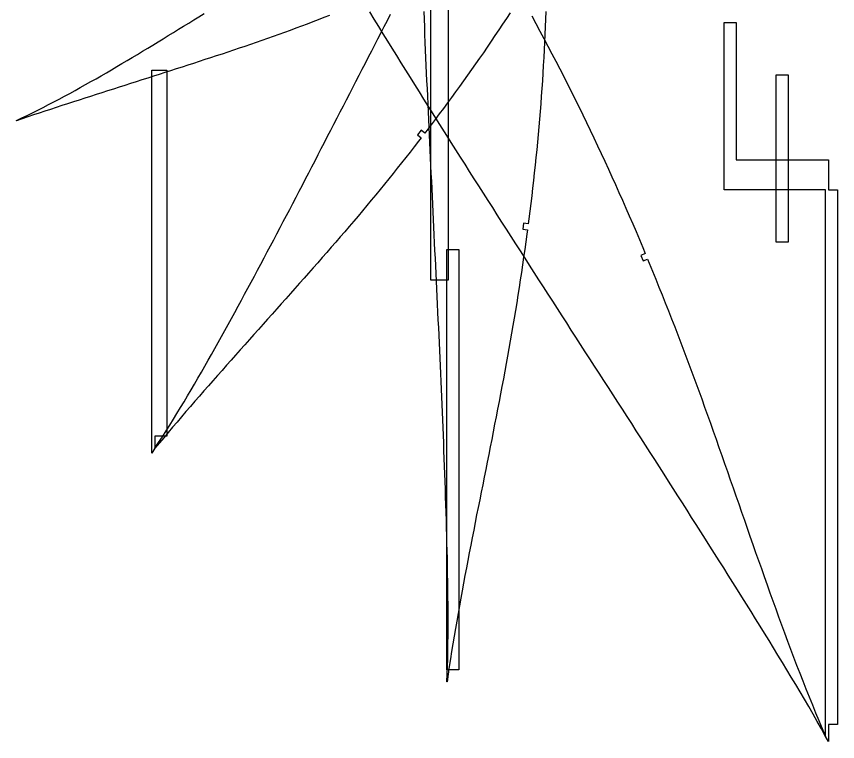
# Model space of a CAD drawing. Header units: metres. Extents: x -392 to 295, y -1011 to 85.
# Drawn here: x -392 to 295, y -1011 to -405 of the extents above; entities that cross this region are included whole.
import ezdxf

# ---------------------------------------------------------------- set-up
doc = ezdxf.new("R2010")
doc.units = ezdxf.units.M
for name, color, linetype in [('JIG_OUTLINE', 5, 'Continuous'), ('OUTLINE', 7, 'Continuous'), ('RIB_OUTLINE', 7, 'Continuous')]:
    doc.layers.add(name, color=color, linetype=linetype)

msp = doc.modelspace()

# ---------------------------------------------------------------- linework, layer by layer
at = {"layer": 'JIG_OUTLINE'}
for points in [[(210, -525), (287.28, -525), (287.28, -550), (294.78, -550), (294.78, -996.98), (287.28, -996.98), (287.28, -1011.31), (284.78, -1006.98), (284.78, -996.98), (284.78, -550), (210, -550), (200, -550), (200, -410), (210, -410), (210, -525)], [(-275.87, -765.91), (-278.37, -770.24), (-278.37, -450), (-275.87, -450), (-265.87, -450), (-265.87, -755.91), (-275.87, -755.91), (-275.87, -765.91)], [(-31.75, -951.33), (-31.75, -600), (-21.75, -600), (-21.75, -951.33), (-31.75, -951.33)]]:
    msp.add_lwpolyline(points, close=True, dxfattribs=at)
at = {"layer": 'OUTLINE'}
for points in [[(-30.75, -625.61), (-40.75, -625.61), (-45.08, -625.61), (-45.08, -347.01), (-40.75, -349.51), (-40.75, -339.51), (-30.75, -339.51), (-30.75, -625.61)], [(253.47, -568.75), (253.47, -593.75), (243.47, -593.75), (243.47, -453.75), (253.47, -453.75), (253.47, -568.75)]]:
    msp.add_lwpolyline(points, close=True, dxfattribs=at)
at = {"layer": 'RIB_OUTLINE'}
for points in [[(-129.87, -404.13), (-134.55, -405.96), (-139.24, -407.78), (-143.92, -409.61), (-148.62, -411.4), (-153.32, -413.17), (-158.04, -414.91), (-162.76, -416.64), (-167.48, -418.37), (-172.2, -420.09), (-176.93, -421.8), (-181.66, -423.48), (-186.41, -425.13), (-191.16, -426.77), (-195.91, -428.4), (-200.67, -430.03), (-205.43, -431.64), (-210.2, -433.24), (-214.96, -434.85), (-219.72, -436.45), (-224.49, -438.02), (-229.27, -439.57), (-234.05, -441.14), (-238.82, -442.7), (-243.6, -444.27), (-248.37, -445.85), (-253.15, -447.38), (-257.94, -448.9), (-262.72, -450.42), (-267.5, -451.98), (-272.28, -453.52), (-277.07, -455.04), (-281.86, -456.54), (-286.65, -458.07), (-291.42, -459.62), (-296.21, -461.15), (-301, -462.65), (-305.78, -464.17), (-310.56, -465.72), (-315.34, -467.26), (-320.11, -468.8), (-324.9, -470.32), (-329.67, -471.86), (-334.44, -473.42), (-339.22, -474.94), (-343.98, -476.5), (-348.75, -478.06), (-353.52, -479.59), (-358.28, -481.13), (-363.03, -482.72), (-367.78, -484.26), (-372.54, -485.79), (-377.27, -487.41), (-382.01, -488.99), (-386.75, -490.57), (-391.48, -492.18), (-391.57, -492.02), (-391.57, -492.02), (-387.03, -489.92), (-382.52, -487.76), (-378.03, -485.56), (-373.54, -483.34), (-369.09, -481.06), (-364.64, -478.74), (-360.2, -476.43), (-355.77, -474.08), (-351.36, -471.7), (-346.95, -469.32), (-342.55, -466.92), (-338.16, -464.49), (-333.79, -462.01), (-329.43, -459.53), (-325.05, -457.08), (-320.69, -454.6), (-316.34, -452.09), (-312.02, -449.53), (-307.7, -446.97), (-303.37, -444.41), (-299.03, -441.89), (-294.71, -439.32), (-290.41, -436.73), (-286.12, -434.11), (-281.82, -431.5), (-277.52, -428.91), (-273.21, -426.33), (-268.91, -423.73), (-264.64, -421.08), (-260.37, -418.42), (-256.11, -415.77), (-251.81, -413.16), (-247.52, -410.54), (-243.23, -407.92), (-238.97, -405.27), (-234.72, -402.58)], [(21.09, -401.94), (17.94, -406.73), (14.77, -411.52), (11.59, -416.3), (8.4, -421.07), (5.2, -425.83), (1.98, -430.58), (-1.27, -435.31), (-4.54, -440.03), (-7.82, -444.74), (-11.12, -449.43), (-14.43, -454.12), (-17.76, -458.79), (-21.1, -463.46), (-24.46, -468.11), (-27.84, -472.75), (-31.24, -477.37), (-34.66, -481.98), (-38.09, -486.58), (-41.54, -491.17), (-45, -495.74), (-48.48, -500.31), (-50.16, -502.51), (-53.33, -500.08), (-56.38, -504.04), (-53.21, -506.48), (-55.47, -509.41), (-58.99, -513.94), (-62.54, -518.45), (-66.09, -522.96), (-69.66, -527.45), (-73.23, -531.94), (-76.81, -536.43), (-80.4, -540.91), (-84.01, -545.37), (-87.64, -549.82), (-91.29, -554.24), (-94.94, -558.66), (-98.61, -563.08), (-102.28, -567.49), (-105.97, -571.88), (-109.68, -576.26), (-113.41, -580.62), (-117.15, -584.97), (-120.89, -589.32), (-124.64, -593.66), (-128.41, -597.99), (-132.18, -602.31), (-135.95, -606.64), (-139.73, -610.95), (-143.52, -615.26), (-147.33, -619.55), (-151.13, -623.85), (-154.93, -628.15), (-158.73, -632.45), (-162.52, -636.75), (-166.34, -641.03), (-170.17, -645.3), (-173.99, -649.57), (-177.8, -653.87), (-181.61, -658.15), (-185.44, -662.42), (-189.27, -666.69), (-193.09, -670.96), (-196.89, -675.26), (-200.71, -679.54), (-204.53, -683.81), (-208.35, -688.09), (-212.14, -692.38), (-215.94, -696.68), (-219.73, -700.97), (-223.54, -705.26), (-227.32, -709.56), (-231.09, -713.88), (-234.87, -718.18), (-238.64, -722.5), (-242.39, -726.82), (-246.15, -731.13), (-249.9, -735.45), (-253.61, -739.81), (-257.34, -744.14), (-261.06, -748.47), (-264.74, -752.85), (-268.42, -757.22), (-272.1, -761.59), (-275.75, -765.97), (-275.87, -765.91), (-275.87, -765.91), (-272.69, -761.16), (-269.56, -756.37), (-266.47, -751.56), (-263.41, -746.73), (-260.39, -741.87), (-257.41, -736.99), (-254.43, -732.1), (-251.47, -727.2), (-248.54, -722.28), (-245.62, -717.35), (-242.71, -712.42), (-239.83, -707.47), (-236.98, -702.49), (-234.14, -697.51), (-231.29, -692.54), (-228.45, -687.57), (-225.64, -682.57), (-222.86, -677.55), (-220.09, -672.53), (-217.32, -667.51), (-214.52, -662.5), (-211.76, -657.48), (-209.02, -652.44), (-206.3, -647.39), (-203.57, -642.34), (-200.83, -637.3), (-198.08, -632.27), (-195.36, -627.22), (-192.67, -622.15), (-189.98, -617.08), (-187.29, -612.01), (-184.57, -606.96), (-181.85, -601.91), (-179.14, -596.85), (-176.46, -591.78), (-173.79, -586.7), (-171.14, -581.61), (-168.48, -576.52), (-165.8, -571.45), (-163.12, -566.38), (-160.45, -561.3), (-157.8, -556.21), (-155.17, -551.11), (-152.55, -546), (-149.92, -540.9), (-147.28, -535.81), (-144.62, -530.72), (-141.98, -525.63), (-139.35, -520.53), (-136.74, -515.42), (-134.13, -510.31), (-131.51, -505.2), (-128.88, -500.1), (-126.22, -495.02), (-123.56, -489.93), (-120.92, -484.84), (-118.28, -479.74), (-115.65, -474.64), (-113.03, -469.53), (-110.41, -464.43), (-107.79, -459.32), (-105.15, -454.23), (-102.51, -449.13), (-99.88, -444.03), (-97.25, -438.93), (-94.63, -433.83), (-92.01, -428.72), (-89.4, -423.61), (-86.78, -418.5), (-84.16, -413.4), (-81.52, -408.3), (-78.88, -403.21)], [(39.14, -404.64), (42.57, -410.91), (45.98, -417.21), (49.36, -423.51), (52.72, -429.83), (56.05, -436.17), (59.35, -442.52), (62.64, -448.88), (65.9, -455.25), (69.13, -461.63), (72.34, -468.03), (75.53, -474.44), (78.69, -480.86), (81.84, -487.29), (84.96, -493.72), (88.06, -500.17), (91.14, -506.64), (94.19, -513.11), (97.23, -519.59), (100.25, -526.08), (103.24, -532.58), (106.21, -539.09), (109.16, -545.61), (112.08, -552.15), (114.98, -558.69), (117.85, -565.24), (120.71, -571.81), (123.55, -578.38), (126.36, -584.96), (129.16, -591.55), (131.93, -598.14), (134.08, -603.29), (130.38, -604.82), (132.29, -609.44), (135.99, -607.91), (137.41, -611.36), (140.12, -617.99), (142.82, -624.62), (145.5, -631.25), (148.16, -637.9), (150.81, -644.55), (153.43, -651.2), (156.05, -657.87), (158.65, -664.53), (161.24, -671.21), (163.81, -677.88), (166.36, -684.57), (168.88, -691.27), (171.39, -697.97), (173.88, -704.68), (176.35, -711.4), (178.79, -718.13), (181.23, -724.86), (183.66, -731.59), (186.07, -738.33), (188.47, -745.07), (190.86, -751.82), (193.24, -758.56), (195.62, -765.31), (197.99, -772.07), (200.36, -778.82), (202.72, -785.58), (205.09, -792.33), (207.45, -799.09), (209.81, -805.84), (212.16, -812.6), (214.51, -819.36), (216.87, -826.12), (219.22, -832.88), (221.58, -839.63), (223.95, -846.39), (226.31, -853.15), (228.68, -859.9), (231.06, -866.65), (233.44, -873.4), (235.84, -880.14), (238.24, -886.88), (240.65, -893.62), (243.08, -900.35), (245.52, -907.08), (247.97, -913.8), (250.44, -920.52), (252.94, -927.23), (255.45, -933.93), (257.98, -940.63), (260.53, -947.31), (263.11, -953.99), (265.72, -960.65), (268.35, -967.31), (271.02, -973.95), (273.72, -980.58), (276.45, -987.19), (279.2, -993.8), (281.99, -1000.39), (284.78, -1006.98), (281.33, -1000.71), (281.33, -1000.71), (277.84, -994.46), (274.29, -988.25), (270.69, -982.06), (267.07, -975.89), (263.42, -969.73), (259.76, -963.58), (256.09, -957.44), (252.4, -951.31), (248.69, -945.18), (244.97, -939.07), (241.24, -932.96), (237.49, -926.87), (233.74, -920.77), (229.97, -914.69), (226.2, -908.61), (222.42, -902.53), (218.63, -896.46), (214.83, -890.39), (211.03, -884.33), (207.23, -878.26), (203.42, -872.21), (199.6, -866.15), (195.79, -860.1), (191.96, -854.05), (188.14, -848), (184.31, -841.95), (180.47, -835.91), (176.64, -829.87), (172.8, -823.83), (168.96, -817.79), (165.12, -811.75), (161.27, -805.71), (157.42, -799.68), (153.58, -793.64), (149.73, -787.61), (145.87, -781.58), (142.02, -775.55), (138.16, -769.52), (134.29, -763.5), (130.42, -757.48), (126.55, -751.46), (122.68, -745.44), (118.8, -739.43), (114.91, -733.42), (111.02, -727.41), (107.13, -721.4), (103.24, -715.4), (99.35, -709.39), (95.46, -703.38), (91.57, -697.38), (87.68, -691.37), (83.82, -685.34), (79.95, -679.32), (76.08, -673.3), (72.22, -667.28), (68.35, -661.25), (64.48, -655.23), (60.61, -649.21), (56.75, -643.19), (52.88, -637.17), (49.01, -631.15), (45.14, -625.13), (41.27, -619.11), (37.4, -613.09), (33.53, -607.07), (29.66, -601.05), (25.79, -595.02), (21.93, -589), (18.07, -582.97), (14.21, -576.94), (10.36, -570.91), (6.51, -564.88), (2.65, -558.85), (-1.19, -552.82), (-5.04, -546.78), (-8.89, -540.75), (-12.73, -534.71), (-16.57, -528.67), (-20.4, -522.62), (-24.23, -516.58), (-28.06, -510.53), (-31.88, -504.48), (-35.7, -498.43), (-39.52, -492.37), (-43.33, -486.32), (-47.14, -480.26), (-50.94, -474.19), (-54.74, -468.13), (-58.53, -462.06), (-62.32, -455.99), (-66.11, -449.92), (-69.89, -443.84), (-73.67, -437.76), (-77.44, -431.68), (-81.2, -425.59), (-84.96, -419.5), (-88.71, -413.4), (-92.45, -407.3), (-96.19, -401.2)], [(50.88, -400.8), (50.67, -407.25), (50.43, -413.69), (50.16, -420.14), (49.87, -426.58), (49.55, -433.02), (49.21, -439.46), (48.83, -445.9), (48.44, -452.33), (48.02, -458.77), (47.59, -465.2), (47.14, -471.63), (46.66, -478.06), (46.15, -484.49), (45.62, -490.92), (45.07, -497.35), (44.5, -503.77), (43.91, -510.19), (43.3, -516.61), (42.66, -523.03), (42, -529.44), (41.31, -535.85), (40.61, -542.26), (39.87, -548.67), (39.12, -555.07), (38.35, -561.48), (37.56, -567.88), (36.74, -574.27), (36.21, -578.37), (32.25, -577.85), (31.59, -582.8), (35.56, -583.33), (35.06, -587.06), (34.19, -593.45), (33.29, -599.83), (32.37, -606.22), (31.44, -612.6), (30.5, -618.98), (29.54, -625.35), (28.57, -631.73), (27.58, -638.1), (26.58, -644.47), (25.54, -650.84), (24.49, -657.2), (23.42, -663.56), (22.34, -669.91), (21.25, -676.27), (20.12, -682.62), (18.97, -688.96), (17.81, -695.3), (16.64, -701.64), (15.45, -707.98), (14.25, -714.32), (13.04, -720.65), (11.84, -726.99), (10.62, -733.32), (9.39, -739.65), (8.14, -745.97), (6.9, -752.3), (5.66, -758.63), (4.42, -764.95), (3.18, -771.28), (1.92, -777.6), (0.65, -783.92), (-0.61, -790.24), (-1.86, -796.57), (-3.11, -802.89), (-4.37, -809.21), (-5.64, -815.53), (-6.89, -821.86), (-8.13, -828.18), (-9.37, -834.51), (-10.62, -840.83), (-11.86, -847.15), (-13.08, -853.48), (-14.28, -859.81), (-15.49, -866.14), (-16.69, -872.47), (-17.88, -878.81), (-19.03, -885.15), (-20.2, -891.48), (-21.34, -897.82), (-22.45, -904.16), (-23.57, -910.5), (-24.67, -916.85), (-25.72, -923.2), (-26.77, -929.55), (-27.81, -935.89), (-28.79, -942.25), (-29.77, -948.61), (-30.73, -954.97), (-31.67, -961.33), (-31.75, -961.33), (-31.75, -961.33), (-31.47, -954.9), (-31.24, -948.47), (-31.08, -942.04), (-30.95, -935.6), (-30.88, -929.17), (-30.83, -922.73), (-30.8, -916.29), (-30.78, -909.85), (-30.8, -903.41), (-30.83, -896.97), (-30.87, -890.53), (-30.94, -884.08), (-31.04, -877.64), (-31.15, -871.2), (-31.26, -864.75), (-31.38, -858.31), (-31.52, -851.87), (-31.69, -845.42), (-31.87, -838.98), (-32.04, -832.54), (-32.21, -826.09), (-32.4, -819.65), (-32.6, -813.21), (-32.83, -806.76), (-33.04, -800.32), (-33.26, -793.87), (-33.47, -787.43), (-33.69, -780.99), (-33.94, -774.54), (-34.19, -768.1), (-34.45, -761.66), (-34.68, -755.21), (-34.92, -748.77), (-35.16, -742.33), (-35.42, -735.89), (-35.7, -729.44), (-35.98, -723), (-36.27, -716.56), (-36.53, -710.12), (-36.8, -703.67), (-37.09, -697.23), (-37.38, -690.79), (-37.69, -684.35), (-38.01, -677.91), (-38.33, -671.47), (-38.63, -665.03), (-38.93, -658.59), (-39.25, -652.15), (-39.56, -645.7), (-39.89, -639.26), (-40.22, -632.82), (-40.55, -626.38), (-40.85, -619.94), (-41.14, -613.5), (-41.42, -607.06), (-41.72, -600.62), (-42.02, -594.18), (-42.33, -587.73), (-42.64, -581.29), (-42.95, -574.85), (-43.26, -568.41), (-43.56, -561.97), (-43.87, -555.53), (-44.17, -549.09), (-44.48, -542.65), (-44.79, -536.2), (-45.11, -529.76), (-45.42, -523.32), (-45.74, -516.88), (-46.04, -510.44), (-46.33, -504), (-46.63, -497.56), (-46.92, -491.11), (-47.22, -484.67), (-47.52, -478.23), (-47.81, -471.79), (-48.11, -465.35), (-48.4, -458.91), (-48.69, -452.46), (-48.98, -446.02), (-49.26, -439.58), (-49.53, -433.14), (-49.8, -426.69), (-50.07, -420.25), (-50.34, -413.81), (-50.61, -407.37), (-50.87, -400.92)]]:
    msp.add_lwpolyline(points, dxfattribs=at)

doc.saveas('drawing.dxf')
